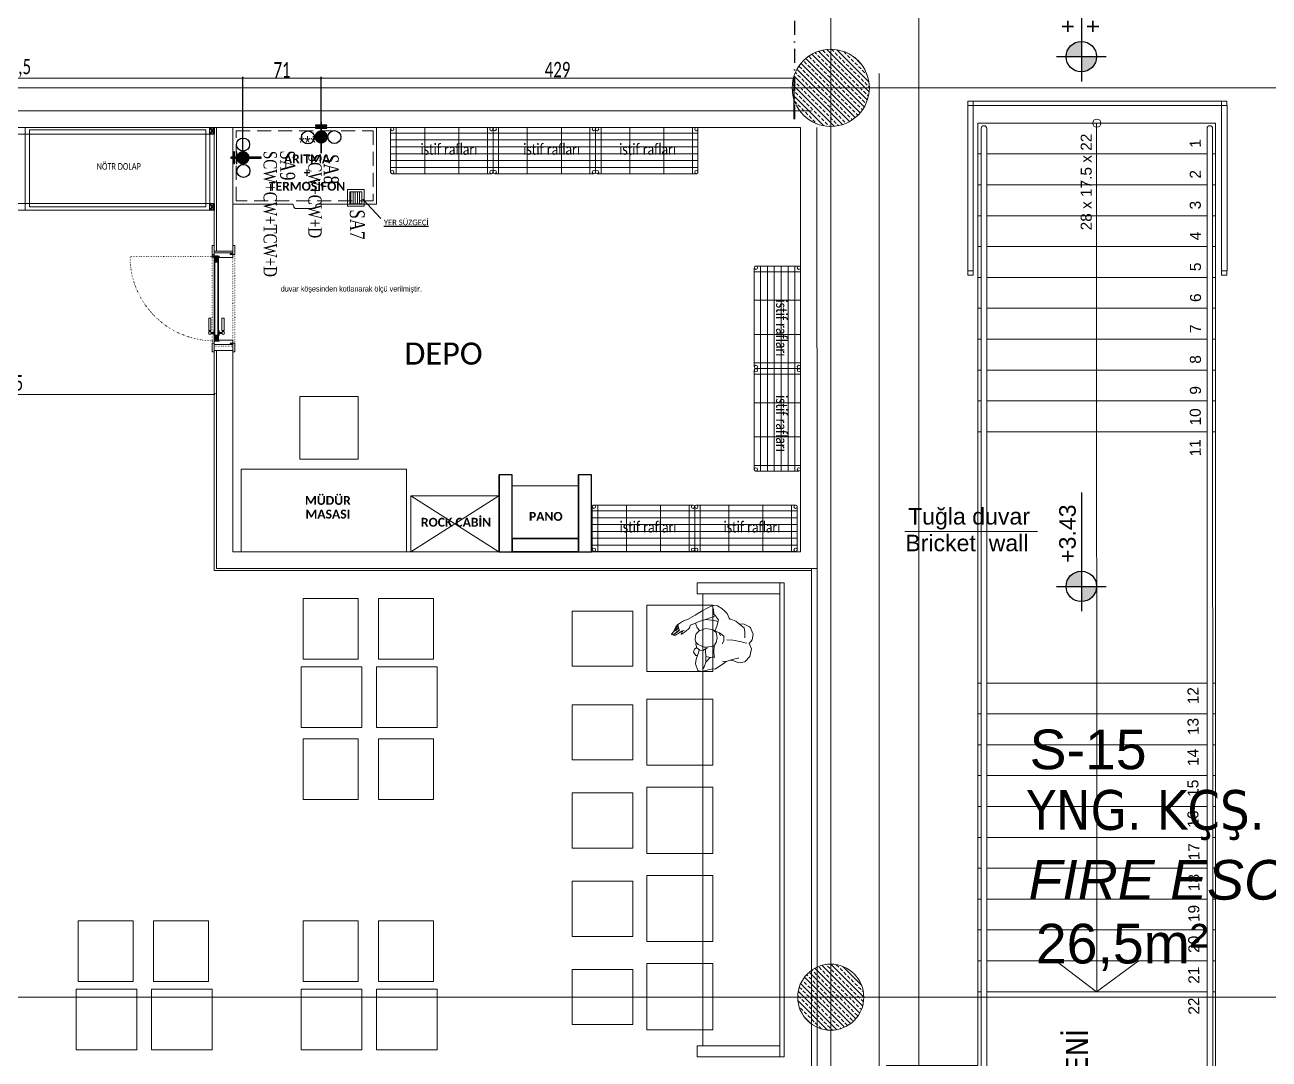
# Model space of a CAD drawing. Header units: millimetres. Extents: x -24 to 530668, y -246875 to -2983.
# Drawn here: x 260713 to 261842, y -118669 to -117731 of the extents above; entities that cross this region are included whole.
import ezdxf
from ezdxf.enums import TextEntityAlignment as Align

# ---------------------------------------------------------------- set-up
doc = ezdxf.new("R2010")
doc.units = ezdxf.units.MM
doc.header["$PDMODE"] = 2
for name, pattern in [('ACAD_ISO07W100', [3, 0, -3]), ('DASHDOT', [25.4, 12.7, -6.35, 0, -6.35]), ('DASHED', [19.05, 12.7, -6.35])]:
    doc.linetypes.add(name, pattern=pattern)
doc.layers.get('0').update_dxf_attribs({"lineweight": 20})
for name, color, linetype in [('a_level_plan_1_1', 7, 'Continuous'), ('Kıtc-019 Su Tes İşaretler', 5, 'Continuous'), ('S2000-019 Su Tes İşaretler', 5, 'Continuous')]:
    doc.layers.add(name, color=color, linetype=linetype)
for name, color, linetype, lineweight in [('aydınlatma yazı', 1, 'Continuous', 20), ('elektrik panosu', 1, 'Continuous', 25), ('kesik', 1, 'DASHDOT', 25), ('KP', 167, 'Continuous', 30), ('mekanik yazı', 170, 'Continuous', 20), ('SIH', 160, 'Continuous', 25), ('t_tarama', 253, 'Continuous', 5), ('t_yazı', 23, 'Continuous', 25), ('tarama', 137, 'Continuous', 15), ('ölçü', 251, 'Continuous', 5)]:
    doc.layers.add(name, color=color, linetype=linetype, lineweight=lineweight)
doc.styles.add('MONOTXT', font='times.ttf', dxfattribs={"height": 10})
doc.styles.add('OLUŞTURULMUŞ_STİL_1', font='arialbd.ttf')
doc.styles.get("Standard").update_dxf_attribs({"font": 'times.ttf', "height": 12})
doc.styles.add('style1', font='arial.ttf', dxfattribs={"height": 20})
doc.styles.add('text2', font='calibri.ttf', dxfattribs={"width": 0.8})
doc.styles.add('txt_tur_1', font='arial.ttf', dxfattribs={"height": 1.5})
doc.styles.add('txt_tur_100', font='arial.ttf', dxfattribs={"height": 150})
doc.styles.add('türkçe', font='arial.ttf')
doc.styles.add('yazı', font='arial.ttf')
doc.styles.add('Ölçü50', font='calibri.ttf', dxfattribs={"width": 0.7})
doc.dimstyles.new('olcu10', dxfattribs={"dimtxt": 14, "dimasz": 2, "dimexe": 1.25, "dimexo": 0.625, "dimgap": 0.5, "dimtad": 1, "dimdec": 1, "dimrnd": 0.5, "dimzin": 9, "dimtxsty": 'Ölçü50', "dimblk": 'ARCHTICK', "dimcen": 2, "dimclrd": 256, "dimclre": 256, "dimclrt": 6, "dimazin": 2, "dimtfac": 1, "dimtdec": 1, "dimtix": 1, "dimtmove": 0, "dimatfit": 3, "dimldrblk": 'ARCHTICK', "dimfxl": 1, "dimlwd": -1, "dimarcsym": 0})
pattern_1 = [(135, (243526.0257, -129410.637), (-4.490128, -4.490128), []), (135, (243526.0257, -129406.147), (-4.490128, -4.490128), [3.175, -1.5875])]

# ---------------------------------------------------------------- blocks, each defined once
blk = doc.blocks.new('A$C7E7D3E18')
at = {"layer": 'SIH', "linetype": 'Continuous', "const_width": 6}
blk.add_lwpolyline([(3, 6, 1), (9, 6, 1)], format="xyb", close=True, dxfattribs=at)
blk = doc.blocks.new('A$C6E87713E')
at = {"layer": 'S2000-019 Su Tes İşaretler'}
for centre in [(5.9, 6.3), (29.9, 6.3)]:
    blk.add_circle(centre, 5.89, dxfattribs=at)
blk.add_blockref('A$C7E7D3E18', (11.9, 0))
blk = doc.blocks.new('A$C35C71BB5')
at = {"layer": 'Kıtc-019 Su Tes İşaretler'}
for points in [[(0, 25.4), (0, 26.1), (10.8, 26.1), (10.8, 25.4)], [(0, 23.1), (0, 23.8), (10.8, 23.8), (10.8, 23.1)], [(5.8, 0), (5, 0), (5, 28.8), (5.8, 28.8)]]:
    blk.add_hatch(color=256, dxfattribs=at).paths.add_polyline_path(points)
for points in [[(10.8, 25.4), (0, 25.4), (0, 26.1), (10.8, 26.1)], [(10.8, 23.1), (0, 23.1), (0, 23.8), (10.8, 23.8)], [(5, 0), (5, 28.8), (5.8, 28.8), (5.8, 0)]]:
    blk.add_lwpolyline(points, close=True, dxfattribs=at)
blk = doc.blocks.new('mazgal')
at = {"layer": 'tarama', "color": 5}
for p, q in [((-35044, -46058), (-35044, -46047)), ((-35044, -46047), (-35033, -46047)), ((-35044, -46047), (-35033, -46047)), ((-35044, -46049), (-35033, -46049)), ((-35044, -46051), (-35033, -46051)), ((-35044, -46053), (-35033, -46053)), ((-35044, -46055), (-35033, -46055)), ((-35044, -46057), (-35033, -46057)), ((-35033, -46058), (-35044, -46058)), ((-35033, -46047), (-35033, -46058))]:
    blk.add_line(p, q, dxfattribs=at)
blk.add_lwpolyline([(-35046, -46060), (-35046, -46045), (-35031, -46045), (-35031, -46060), (-35046, -46060)], dxfattribs=at)
blk = doc.blocks.new('_ArchTick')
at = {"color": 0, "linetype": 'ByBlock', "const_width": 0.15}
blk.add_lwpolyline([(-0.5, -0.5), (0.5, 0.5)], dxfattribs=at)
blk = doc.blocks.new('*D539')
at = {"layer": 'aydınlatma yazı', "lineweight": -2, "transparency": 16777216}
for p, q in [((260491.6, -117834.7), (260491.6, -117778.2)), ((260911, -117851.1), (260911, -117778.2))]:
    blk.add_line(p, q, dxfattribs=at)
at = {"layer": 'aydınlatma yazı', "transparency": 16777216}
blk.add_line((260491.6, -117779.4), (260911, -117779.4), dxfattribs=at)
at = {"layer": 'DEFPOINTS', "color": 0, "transparency": 16777216}
for p in [(260911, -117779.4), (260491.6, -117835.3, 0), (260911, -117851.7)]:
    blk.add_point(p, dxfattribs=at)
at = {"layer": 'aydınlatma yazı', "transparency": 16777216, "xscale": 2, "yscale": 2, "zscale": 2, "rotation": 180}
blk.add_blockref('_ArchTick', (260491.6, -117779.4), dxfattribs=at)
at = {"layer": 'aydınlatma yazı', "transparency": 16777216, "xscale": 2, "yscale": 2, "zscale": 2}
blk.add_blockref('_ArchTick', (260911, -117779.4), dxfattribs=at)
at = {"layer": 'aydınlatma yazı', "color": 6, "transparency": 16777216, "insert": (260701.3, -117770.3), "char_height": 14, "attachment_point": 5, "style": 'Ölçü50'}
blk.add_mtext('419,5', dxfattribs=at)
blk = doc.blocks.new('*D540')
at = {"layer": 'aydınlatma yazı', "lineweight": -2, "transparency": 16777216}
for p, q in [((260911, -117851.1), (260911, -117778.2)), ((260982, -117832.1), (260982, -117778.2))]:
    blk.add_line(p, q, dxfattribs=at)
at = {"layer": 'aydınlatma yazı', "transparency": 16777216}
blk.add_line((260911, -117779.4), (260982, -117779.4), dxfattribs=at)
at = {"layer": 'DEFPOINTS', "color": 0, "transparency": 16777216}
for p in [(260982, -117779.4), (260982, -117832.7, 0), (260911, -117851.7)]:
    blk.add_point(p, dxfattribs=at)
at = {"layer": 'aydınlatma yazı', "transparency": 16777216, "xscale": 2, "yscale": 2, "zscale": 2, "rotation": 180}
blk.add_blockref('_ArchTick', (260911, -117779.4), dxfattribs=at)
at = {"layer": 'aydınlatma yazı', "transparency": 16777216, "xscale": 2, "yscale": 2, "zscale": 2}
blk.add_blockref('_ArchTick', (260982, -117779.4), dxfattribs=at)
at = {"layer": 'aydınlatma yazı', "color": 6, "transparency": 16777216, "insert": (260946.5, -117771.9), "char_height": 14, "attachment_point": 5, "style": 'Ölçü50'}
blk.add_mtext('71', dxfattribs=at)
blk = doc.blocks.new('*D541')
at = {"layer": 'aydınlatma yazı', "lineweight": -2, "transparency": 16777216}
for p, q in [((260982, -117832.1), (260982, -117778.2)), ((261411.1, -117816.7), (261411.1, -117778.2))]:
    blk.add_line(p, q, dxfattribs=at)
at = {"layer": 'aydınlatma yazı', "transparency": 16777216}
blk.add_line((260982, -117779.4), (261411.1, -117779.4), dxfattribs=at)
at = {"layer": 'DEFPOINTS', "color": 0, "transparency": 16777216}
for p in [(261411.1, -117779.4), (261411.1, -117817.3), (260982, -117832.7, 0)]:
    blk.add_point(p, dxfattribs=at)
at = {"layer": 'aydınlatma yazı', "transparency": 16777216, "xscale": 2, "yscale": 2, "zscale": 2, "rotation": 180}
blk.add_blockref('_ArchTick', (260982, -117779.4), dxfattribs=at)
at = {"layer": 'aydınlatma yazı', "transparency": 16777216, "xscale": 2, "yscale": 2, "zscale": 2}
blk.add_blockref('_ArchTick', (261411.1, -117779.4), dxfattribs=at)
at = {"layer": 'aydınlatma yazı', "color": 6, "transparency": 16777216, "insert": (261196.5, -117771.7), "char_height": 14, "attachment_point": 5, "style": 'Ölçü50'}
blk.add_mtext('429', dxfattribs=at)
blk = doc.blocks.new('*D545')
at = {"layer": 'aydınlatma yazı', "lineweight": -2, "transparency": 16777216}
for p, q in [((260502.8, -118067.9), (260502.8, -118065.1)), ((260885.5, -118065.7), (260885.5, -118065.1))]:
    blk.add_line(p, q, dxfattribs=at)
at = {"layer": 'aydınlatma yazı', "transparency": 16777216}
blk.add_line((260502.8, -118066.4), (260885.5, -118066.4), dxfattribs=at)
at = {"layer": 'DEFPOINTS', "color": 0, "transparency": 16777216}
for p in [(260502.8, -118068.6, 0), (260885.5, -118066.4), (260885.5, -118066.4)]:
    blk.add_point(p, dxfattribs=at)
at = {"layer": 'aydınlatma yazı', "transparency": 16777216, "xscale": 2, "yscale": 2, "zscale": 2, "rotation": 180}
blk.add_blockref('_ArchTick', (260502.8, -118066.4), dxfattribs=at)
at = {"layer": 'aydınlatma yazı', "transparency": 16777216, "xscale": 2, "yscale": 2, "zscale": 2}
blk.add_blockref('_ArchTick', (260885.5, -118066.4), dxfattribs=at)
at = {"layer": 'aydınlatma yazı', "color": 6, "transparency": 16777216, "insert": (260694.1, -118057.2), "char_height": 14, "attachment_point": 5, "style": 'Ölçü50'}
blk.add_mtext('382,5', dxfattribs=at)
blk = doc.blocks.new('isttif rafı-flat-4')
for p, q in [((-1104.9, -1286), (-1104.9, -1379)), ((-1098.6, -1286), (-1098.6, -1379)), ((-1092.4, -1286), (-1092.4, -1379)), ((-1086.1, -1286), (-1086.1, -1379)), ((-1079.9, -1286), (-1079.9, -1379)), ((-1073.6, -1286), (-1073.6, -1379)), ((-1110, -1291.1), (-1068, -1291.1)), ((-1110, -1317), (-1068, -1317)), ((-1110, -1348), (-1068, -1348)), ((-1110, -1373.9), (-1068, -1373.9))]:
    blk.add_line(p, q)
blk.add_lwpolyline([(-1110, -1287.5), (-1110, -1377.5, 0.414214), (-1108.5, -1379), (-1069.5, -1379, 0.414214), (-1068, -1377.5), (-1068, -1287.5, 0.414214), (-1069.5, -1286), (-1108.5, -1286, 0.414214)], format="xyb", close=True)
for centre in [(-1108.5, -1287.5), (-1069.5, -1287.5), (-1108.5, -1377.5), (-1069.5, -1377.5)]:
    blk.add_circle(centre, 1.5)
blk = doc.blocks.new('A$C70273054-flat-1')
for p, q in [((-67, 130.2), (-67, 0)), ((2.5, 130.2), (-67, 130.2)), ((2.5, 130.2), (2.5, 77.1)), ((4.5, 75.1), (4.5, 75.1)), ((6.5, 57.1), (6.5, 73.1)), ((2.5, 0), (2.5, 53.1)), ((4.5, 55.1), (4.5, 55.1)), ((-67, 0), (2.5, 0))]:
    blk.add_line(p, q)
at = {"linetype": 'DASHED'}
blk.add_lwpolyline([(-0.5, 3), (-0.5, 127.2), (-64, 127.2), (-64, 3)], close=True, dxfattribs=at)
for centre, start, end in [((4.5, 77.1), 180, 270), ((4.5, 73.1), 0, 90), ((4.5, 57.1), 270, 0), ((4.5, 53.1), 90, 180)]:
    blk.add_arc(centre, 2, start, end)
at = {"style": 'style1', "width": 0.8}
blk.add_text('***', height=12, rotation=90, dxfattribs=at).set_placement((-47.2, 54.7))
blk = doc.blocks.new('dada')
for p, q in [((219973.4, -31806.9), (219967.8, -31810.1)), ((219980.5, -31807), (219973.4, -31806.9)), ((219984.7, -31810), (219980.5, -31807)), ((219988.6, -31808.2), (219984.7, -31810)), ((219993.9, -31808.4), (219988.6, -31808.2)), ((219967.8, -31810.1), (219965.6, -31815.3)), ((219965.6, -31815.3), (219966.3, -31821)), ((219967.9, -31820.3), (219969.4, -31817.1)), ((219969.4, -31817.1), (219969.8, -31816.1)), ((219984.3, -31815.6), (219984.6, -31812.1)), ((219984.6, -31817.3), (219984.3, -31815.6)), ((219984.6, -31818.7), (219984.6, -31817.3)), ((219984.6, -31820.5), (219984.6, -31818.7)), ((219994, -31816.3), (219988.8, -31815.1)), ((219998.9, -31812.3), (219993.9, -31808.4)), ((219997.6, -31817.9), (219994, -31816.3)), ((219999.7, -31822.2), (219997.6, -31817.9)), ((219999.7, -31813.2), (219998.9, -31812.3)), ((220000.9, -31818.5), (219999.7, -31813.2)), ((220000.2, -31823.1), (220000.9, -31818.5)), ((219961.5, -31828.8), (219955.5, -31834.6)), ((219964.1, -31826.5), (219961.5, -31828.8)), ((219963.6, -31829.8), (219964.1, -31826.5)), ((219964.1, -31826.5), (219966.7, -31822.6)), ((219966.3, -31821), (219966.1, -31823.5)), ((219966.7, -31822.6), (219967.9, -31820.3)), ((219983.4, -31830.6), (219984.4, -31825.3)), ((219984.4, -31825.3), (219984.7, -31822.8)), ((219984.7, -31822.8), (219984.6, -31820.5)), ((220001.6, -31826.6), (219999.7, -31822.2)), ((220002.8, -31833), (220001.6, -31826.6)), ((219954.2, -31838.4), (219950.3, -31846.2)), ((219955.5, -31834.6), (219954.2, -31838.4)), ((219964.3, -31841.6), (219959.4, -31844.5)), ((219964.2, -31845.6), (219964.3, -31841.6)), ((219965.9, -31838.1), (219964.3, -31841.6)), ((219965.9, -31838.1), (219965, -31837.7)), ((219970.3, -31839.5), (219965.9, -31838.1)), ((219975.3, -31840.4), (219970.3, -31839.5)), ((219975.1, -31840.7), (219972.6, -31847.5)), ((219978.8, -31839.4), (219975.1, -31840.7)), ((219983.2, -31839.4), (219978.8, -31839.4)), ((219982, -31833.1), (219978.9, -31834)), ((219985.9, -31833.9), (219982, -31833.1)), ((219987.6, -31841.5), (219983.2, -31839.4)), ((219988.1, -31839.2), (219985.7, -31836.9)), ((219988, -31838.6), (219985.9, -31833.9)), ((219989.4, -31844.9), (219987.6, -31841.5)), ((219988.1, -31839.2), (219988, -31838.6)), ((219988.5, -31841.6), (219988.1, -31839.2)), ((219989.1, -31844.1), (219988.5, -31841.6)), ((219999.3, -31842.1), (219993.5, -31842.3)), ((219999.3, -31842.1), (220002.3, -31845.7)), ((220002.9, -31833.1), (220001.9, -31831.9)), ((220006.7, -31835.8), (220002.9, -31833.1)), ((220008.3, -31838.4), (220006.7, -31835.8)), ((220010.1, -31841.6), (220008.3, -31838.4)), ((220011.5, -31845.8), (220010.1, -31841.6)), ((219950.3, -31846.2), (219950.4, -31849.8)), ((219950.4, -31849.8), (219955.8, -31853.3)), ((219954.9, -31845.1), (219953.1, -31845.6)), ((219959.4, -31844.5), (219954.9, -31845.1)), ((219955.8, -31853.3), (219959.9, -31853.5)), ((219962.8, -31845.2), (219959.4, -31844.5)), ((219959.9, -31853.5), (219963.5, -31853.2)), ((219970.6, -31847.5), (219962.8, -31845.2)), ((219963.2, -31854.8), (219963.4, -31853.2)), ((219963.5, -31853.2), (219967.3, -31852.8)), ((219967.3, -31852.8), (219968.8, -31852.9)), ((219969.1, -31849.2), (219968.6, -31852.2)), ((219968.6, -31852.2), (219970.2, -31855.4)), ((219968.6, -31852.2), (219968.6, -31852.2)), ((219970.6, -31848), (219969.1, -31849.2)), ((219971, -31847.2), (219970.6, -31848)), ((219972.2, -31846.3), (219971, -31847.2)), ((219972.2, -31846.3), (219972.9, -31846.5)), ((219972.6, -31847.5), (219972.2, -31849)), ((219972.2, -31849), (219973.4, -31855)), ((219985.1, -31857.1), (219988.9, -31851.8)), ((219993.5, -31842.3), (219988.6, -31843)), ((219988.9, -31851.8), (219989.4, -31847.8)), ((219989.4, -31845.9), (219989.1, -31844.1)), ((219989.4, -31847.8), (219989.4, -31844.9)), ((219997, -31853.7), (219997.9, -31845.6)), ((219997, -31853.7), (220000, -31849)), ((219997.9, -31845.6), (219997.6, -31842.2)), ((220000, -31849), (220002.3, -31845.7)), ((220002.3, -31845.7), (220003.5, -31847.3)), ((220003.5, -31847.3), (220008, -31848.7)), ((220007.4, -31854.5), (220010.8, -31850.1)), ((220010.8, -31850.1), (220011.5, -31845.8)), ((220010.8, -31850.1), (220010.8, -31850.1)), ((219965.6, -31857.5), (219963.2, -31854.8)), ((219968.5, -31857.1), (219965.6, -31857.5)), ((219970.3, -31855.5), (219968.5, -31857.1)), ((219970.2, -31855.4), (219972, -31856.6)), ((219972, -31856.6), (219973.4, -31857.2)), ((219973.4, -31855), (219974.9, -31857.4)), ((219973.4, -31857.2), (219974.3, -31857.1)), ((219974.3, -31857.1), (219974, -31855.9)), ((219974.9, -31857.4), (219976.6, -31858.5)), ((219976.6, -31858.5), (219980.3, -31859.2)), ((219980.3, -31859.2), (219982.4, -31858.8)), ((219982.4, -31858.8), (219985.1, -31857.1)), ((219985.8, -31856.2), (219987.9, -31859.4)), ((219987.9, -31859.4), (219991.6, -31861.6)), ((219988.6, -31865.9), (219991.6, -31861.6)), ((219991.6, -31861.6), (219993.2, -31859.7)), ((219993.2, -31859.7), (219997, -31853.7)), ((219993.3, -31869.5), (219998.7, -31863.7)), ((219998.7, -31863.7), (220003.7, -31858.5)), ((220003.7, -31858.5), (220007.4, -31854.5)), ((219976.7, -31876.9), (219977.5, -31876.1)), ((219977.5, -31876.1), (219978.5, -31875)), ((219978.5, -31875), (219979.2, -31874.4)), ((219980.1, -31875.8), (219978.7, -31877)), ((219980.1, -31870.4), (219978.8, -31871.8)), ((219978.8, -31871.8), (219978.9, -31872.1)), ((219978.9, -31872.1), (219979.2, -31872.2)), ((219979.2, -31872.2), (219981.2, -31871.8)), ((219979.2, -31874.4), (219980.3, -31873.4)), ((219981, -31869.8), (219980.1, -31870.4)), ((219982.1, -31874.4), (219980.1, -31875.8)), ((219980.3, -31873.4), (219981.5, -31872.2)), ((219980.3, -31876.2), (219981.3, -31875.3)), ((219983.2, -31868.1), (219981, -31869.8)), ((219981.2, -31871.8), (219982.2, -31871.3)), ((219981.3, -31875.3), (219982.2, -31874.6)), ((219981.5, -31872.2), (219982.2, -31871.3)), ((219982.2, -31874.6), (219982.1, -31874.4)), ((219982.2, -31871.3), (219982.7, -31870.2)), ((219982.2, -31874.6), (219983.9, -31875.9)), ((219982.2, -31876.8), (219983.9, -31875.9)), ((219984.9, -31866.8), (219983.2, -31868.1)), ((219983.9, -31875.9), (219986.7, -31877.1)), ((219986.8, -31865.9), (219984.9, -31866.8)), ((219987.9, -31875.9), (219986.7, -31877.1)), ((219988.6, -31865.9), (219986.8, -31865.9)), ((219991.2, -31872.7), (219987.9, -31875.9)), ((219993.3, -31869.5), (219991.2, -31872.7)), ((219976.3, -31878.1), (219976.7, -31876.9)), ((219976.4, -31878.4), (219976.3, -31878.1)), ((219976.8, -31878.5), (219976.4, -31878.4)), ((219976.5, -31879.8), (219978.1, -31877.9)), ((219976.6, -31880.4), (219976.5, -31879.8)), ((219976.9, -31880.6), (219976.6, -31880.4)), ((219977.9, -31877.8), (219976.8, -31878.5)), ((219979.2, -31879.3), (219976.9, -31880.6)), ((219978.7, -31877), (219977.9, -31877.8)), ((219978.1, -31877.9), (219979, -31877.2)), ((219979, -31877.2), (219980.3, -31876.2)), ((219981, -31877.7), (219979.2, -31879.3)), ((219981.2, -31878.6), (219979.2, -31879.3)), ((219979.4, -31879.5), (219979.2, -31879.3)), ((219981, -31879.2), (219979.4, -31879.5)), ((219982.2, -31876.8), (219981, -31877.7)), ((219984.3, -31878.3), (219981, -31879.2)), ((219983.5, -31877.4), (219981.2, -31878.6)), ((219985.2, -31876.8), (219983.5, -31877.4)), ((219986.7, -31877.1), (219984.3, -31878.3)), ((219986, -31876.8), (219985.2, -31876.8))]:
    blk.add_line(p, q)
blk = doc.blocks.new('60lik')
at = {"layer": 'KP'}
blk.add_lwpolyline([(260700.2, -106004.3), (260704.2, -106004.3), (260704.2, -106010.3), (260700.2, -106010.3), (260700.2, -106004.3), (260704.2, -106010.3), (260704.2, -106004.3), (260700.2, -106010.3)], dxfattribs=at)
blk = doc.blocks.new('a_level_plan')
at = {"layer": 'a_level_plan_1_1'}
h = blk.add_hatch(color=256, dxfattribs=at)
h.paths.add_polyline_path([(1.38, 0, 0.414214), (0, 1.38), (0, 0)])
h.paths.add_polyline_path([(-1.38, 0, 0.414214), (0, -1.38), (0, 0)])
for p, q in [((0, 2.24), (0, -2.24)), ((8.52, 0), (-2.24, 0))]:
    blk.add_line(p, q, dxfattribs=at)
blk.add_circle((0, 0), 1.38, dxfattribs=at)
at = {"layer": 'a_level_plan_1_1', "style": 'txt_tur_1'}
for p in [(2.13, 0.5), (2.13, -1.78)]:
    blk.add_attdef('±0.00', p, '', height=1.5, dxfattribs=at)
blk = doc.blocks.new('kapıdetay')
at = {"ltscale": 0.2}
h = blk.add_hatch(dxfattribs=at)
h.set_pattern_fill('ANSI31', color=251, scale=0.2)
h.set_pattern_definition([(45, (-560329.91457, -186215.0068), (-0.44901280605, 0.44901280605), [])])
h.paths.add_polyline_path([(9.8, -4.4), (4.8, -4.4), (4.8, -4.2), (5.2, -4.2), (5.2, -1.6), (9.8, -1.6)])
h = blk.add_hatch(dxfattribs=at)
h.set_pattern_fill('ANSI31', color=251, scale=0.2)
h.set_pattern_definition([(45, (-560326.91455, -186218.00687), (-0.44901280605, 0.44901280605), [])])
h.paths.add_polyline_path([(81.2, -1.6), (81.2, -4.4), (76.2, -4.4), (76.2, -1.6)])
at = {"linetype": 'ACAD_ISO07W100', "ltscale": 0.2}
blk.add_line((4.8, -1), (4.8, 75.4), dxfattribs=at)
at = {"ltscale": 0.2}
for p, q in [((4.1, -4.2), (4.1, 0)), ((5.2, -4.2), (5.2, 0)), ((71.7, 4), (60.6, 4)), ((60.6, 3.8), (60.6, 4)), ((60.6, 2.2), (60.6, 3.8)), ((60.6, 2.2), (60.6, 2)), ((71.7, 2), (60.6, 2)), ((71.7, 2), (60.6, 2)), ((71.7, 3.8), (71.7, 4)), ((71.7, 2.2), (71.7, 3.8)), ((71.7, 3.8), (72.3, 3.8)), ((71.7, 2.2), (71.7, 2)), ((71.7, 2.2), (72.3, 2.2)), ((72.3, 3.6), (72.3, 3.8)), ((72.3, 2.4), (72.3, 3.6)), ((72.3, 3.6), (73.1, 3.6)), ((72.3, 2.4), (72.3, 2.2)), ((72.3, 2.4), (73.1, 2.4)), ((73.6, 1.9), (73.6, -0.5)), ((74.7, 1.9), (74.7, -0.5)), ((4.1, -4.2), (4.5, -4.2)), ((4.5, -4.2), (4.5, -0.2)), ((4.8, -4.2), (4.8, -0.2)), ((4.8, -1), (81.2, -1)), ((4.8, -5), (4.8, -1)), ((4.8, -1.6), (81.2, -1.6)), ((5.2, -4.2), (4.8, -4.2)), ((4.8, -4.4), (81.2, -4.4)), ((4.8, -5), (81.2, -5)), ((9.8, -4.4), (9.8, -1.6)), ((71.7, -8), (60.6, -8)), ((71.7, -8), (60.6, -8)), ((60.6, -8.2), (60.6, -8)), ((60.6, -8.2), (60.6, -9.8)), ((60.6, -9.8), (60.6, -10)), ((71.7, -10), (60.6, -10)), ((71.7, -8.2), (71.7, -8)), ((71.7, -8.2), (71.7, -9.8)), ((71.7, -8.2), (72.3, -8.2)), ((71.7, -9.8), (71.7, -10)), ((71.7, -9.8), (72.3, -9.8)), ((76.4, -0.5), (71.9, -0.5)), ((71.9, -0.5), (71.9, -1)), ((71.9, -5.5), (71.9, -5)), ((76.4, -5.5), (71.9, -5.5)), ((72.3, -8.4), (72.3, -8.2)), ((72.3, -8.4), (72.3, -9.6)), ((72.3, -8.4), (73.1, -8.4)), ((72.3, -9.6), (72.3, -9.8)), ((72.3, -9.6), (73.1, -9.6)), ((73.6, -7.9), (73.6, -5.5)), ((74.7, -7.9), (74.7, -5.5)), ((76.2, -4.4), (76.2, -1.6)), ((81.2, -5), (81.2, -1))]:
    blk.add_line(p, q, dxfattribs=at)
for points in [[(-5.2, -1), (2.8, -1), (2.8, 0.8), (-5.2, 0.8)], [(91.2, -1), (83.2, -1), (83.2, 0.8), (91.2, 0.8)], [(76.4, -0.5), (76.4, -1), (71.9, -1), (71.9, -0.5)], [(76.4, -5.5), (76.4, -5), (71.9, -5), (71.9, -5.5)], [(2.3, -15.5), (2.8, -15.5), (2.8, -19.8), (-5.2, -19.8), (-5.2, -18), (2.3, -18), (2.3, -15.5)], [(83.7, -15.5), (83.2, -15.5), (83.2, -19.8), (91.2, -19.8), (91.2, -18), (83.7, -18), (83.7, -15.5)]]:
    blk.add_lwpolyline(points, close=True, dxfattribs=at)
at = {"linetype": 'ACAD_ISO07W100', "ltscale": 0.2}
for points in [[(2.8, 0.8), (83.2, 0.8)], [(0, -18), (0, -1)], [(86, -18), (86, -1)], [(2.8, -19.8), (83.2, -19.8)], [(80.5, -18), (5.5, -18)]]:
    blk.add_lwpolyline(points, dxfattribs=at)
at = {"ltscale": 0.2}
for points in [[(1.5, -18), (5.5, -18), (5.5, -5.5), (4.5, -5.5), (4.5, -1), (1.5, -1), (1.5, -18)], [(84.5, -18), (80.5, -18), (80.5, -5.5), (81.5, -5.5), (81.5, -1), (84.5, -1), (84.5, -18)]]:
    blk.add_lwpolyline(points, dxfattribs=at)
blk.add_circle((4.7, 0.6), 0.8, dxfattribs=at)
at = {"linetype": 'ACAD_ISO07W100', "ltscale": 0.2}
blk.add_arc((4.9, -0.9), 76.3, 359.936, 90.064, dxfattribs=at)
at = {"ltscale": 0.2}
blk.add_ellipse((74.1, 3), major_axis=(0, 1.23), ratio=0.999304, start_param=1.570796315237618, end_param=7.853981622417204, dxfattribs=at)
at = {"ltscale": 0.2, "extrusion": (0, 0, -1)}
blk.add_ellipse((74.1, -9), major_axis=(0, 1.23), ratio=0.999304, start_param=4.712389, end_param=10.995574, dxfattribs=at)
blk = doc.blocks.new('NEW')
at = {"layer": 't_tarama'}
h = blk.add_hatch(dxfattribs=at)
h.set_pattern_fill('ANSI33', color=256, angle=90, style=0)
h.set_pattern_definition(pattern_1)
edge = h.paths.add_edge_path()
edge.add_arc((272671, -114260.6), 35, 0, 360)
h = blk.add_hatch(dxfattribs=at)
h.set_pattern_fill('ANSI33', color=256, angle=90, style=0)
h.set_pattern_definition(pattern_1)
edge = h.paths.add_edge_path()
edge.add_arc((272671, -115085.6), 30, 0, 360)
for p, q in [((272671, -116910.6, -17966.2), (272671, -113648.4, -17966.2)), ((272751, -116910.6, -17966.2), (272751, -113648.4, -17966.2)), ((270168, -114260.6, -17966.2), (273435.8, -114260.6, -17966.2)), ((270573.5, -114281.6), (272653.5, -114281.6)), ((272653.5, -114281.6), (270643.5, -114281.6)), ((272804.6, -114292.6, -17818.3), (272804.6, -115147.6, -17966.2)), ((272804.6, -114292.6, -17620.8), (273020, -114292.6, -17556.3)), ((272912.3, -114292.6, -17588.5), (272912.5, -115080.6, -17965.6)), ((273020, -114292.6, -17820.6), (273020, -115361.5, -17967.2)), ((270573.5, -114296.6), (272643.5, -114296.6)), ((272113.5, -114296.6), (272113.5, -114408.9)), ((272128.5, -114296.6), (272128.5, -114408.9)), ((272807.5, -114297.5, -17817.1), (272807.5, -115149.6, -17966.2)), ((272812.5, -114297.5, -17817.1), (272812.5, -115154.6, -17966.2)), ((273012.5, -114297.5, -17752.7), (273012.5, -115362, -17900.3)), ((273017.5, -114297.5, -17752.7), (273017.6, -115361.9, -17901.6)), ((272804.6, -114320.6, -17685.4), (272807.5, -114320.6, -17684.6)), ((272812.5, -114320.6, -17683.1), (273012.5, -114320.6, -17623.2)), ((273017.5, -114320.6, -17621.7), (273020, -114320.6, -17621)), ((272804.6, -114348.6, -17750), (272807.5, -114348.6, -17749.2)), ((272812.5, -114348.6, -17747.7), (273012.5, -114348.6, -17687.8)), ((273017.5, -114348.6, -17686.3), (273020, -114348.6, -17685.6)), ((272804.6, -114376.6, -17814.7), (272807.5, -114376.6, -17813.8)), ((272812.5, -114376.6, -17812.3), (273012.5, -114376.6, -17752.5)), ((273017.5, -114376.6, -17751), (273020, -114376.6, -17750.2)), ((272804.6, -114404.6, -17814.6), (272807.5, -114404.6, -17814.7)), ((272812.5, -114404.6, -17814.7), (273012.5, -114404.6, -17817.1)), ((273017.5, -114404.6, -17817.2), (273020, -114404.6, -17817.2)), ((272804.6, -114432.6, -17814.6), (272807.5, -114432.6, -17814.7)), ((272812.5, -114432.6, -17814.7), (273012.5, -114432.6, -17817.1)), ((273017.5, -114432.6, -17817.2), (273020, -114432.6, -17817.2)), ((272804.6, -114460.6, -17814.6), (272807.5, -114460.6, -17814.7)), ((272812.5, -114460.6, -17814.7), (273012.5, -114460.6, -17817.1)), ((273017.5, -114460.6, -17817.2), (273020, -114460.6, -17817.2)), ((272804.6, -114488.6, -17814.6), (272807.5, -114488.6, -17814.7)), ((272812.5, -114488.6, -17814.7), (273012.5, -114488.6, -17817.1)), ((273017.5, -114488.6, -17817.2), (273020, -114488.6, -17817.2)), ((272113.5, -114498.9), (272113.5, -114696.6)), ((272128.5, -114498.9), (272128.5, -114681.6)), ((272804.6, -114516.6, -17814.6), (272807.5, -114516.6, -17814.7)), ((272812.5, -114516.6, -17814.7), (273012.5, -114516.6, -17817.1)), ((273017.5, -114516.6, -17817.2), (273020, -114516.6, -17817.2)), ((272804.6, -114544.6, -17814.6), (272807.5, -114544.6, -17814.7)), ((272812.5, -114544.6, -17814.7), (273012.5, -114544.6, -17817.1)), ((273017.5, -114544.6, -17817.2), (273020, -114544.6, -17817.2)), ((272804.6, -114572.6, -17814.6), (272807.5, -114572.6, -17814.7)), ((272812.5, -114572.6, -17814.7), (273012.5, -114572.6, -17817.1)), ((273017.5, -114572.6, -17817.2), (273020, -114572.6, -17817.2)), ((272369.9, -114630.8), (272289.9, -114681.6)), ((272289.9, -114630.8), (272369.9, -114681.6)), ((272738.2, -114663.1, -17966.2), (272858.7, -114663.1, -17966.2)), ((272128.5, -114681.6), (272643.6, -114681.6)), ((272113.5, -114696.6), (272658.6, -114696.6)), ((272653.6, -114696.6), (272653.6, -115154.6)), ((272624.8, -114709.6), (272624.8, -115139.8)), ((272628.8, -115139.8), (272628.8, -114709.6)), ((272804.7, -114800.6, -17966.2), (272807.5, -114800.6, -17966.2)), ((272812.5, -114800.6, -17966.3), (273012.5, -114800.6, -17968.6)), ((273017.5, -114800.6, -17968.7), (273020, -114800.6, -17968.7)), ((272804.7, -114828.6, -17966.2), (272807.5, -114828.6, -17966.2)), ((272812.5, -114828.6, -17966.3), (273012.5, -114828.6, -17968.6)), ((273017.5, -114828.6, -17968.7), (273020, -114828.6, -17968.7)), ((272804.7, -114856.6, -17966.2), (272807.5, -114856.6, -17966.2)), ((272812.5, -114856.6, -17966.3), (273012.5, -114856.6, -17968.6)), ((273017.5, -114856.6, -17968.7), (273020, -114856.6, -17968.7)), ((272804.7, -114884.6, -17966.2), (272807.5, -114884.6, -17966.2)), ((272812.5, -114884.6, -17966.3), (273012.5, -114884.6, -17968.6)), ((273017.5, -114884.6, -17968.7), (273020, -114884.6, -17968.7)), ((272804.7, -114912.6, -17966.2), (272807.5, -114912.6, -17966.2)), ((272812.5, -114912.6, -17966.3), (273012.5, -114912.6, -17968.6)), ((273017.5, -114912.6, -17968.7), (273020, -114912.6, -17968.7)), ((272804.7, -114940.6, -17966.2), (272807.5, -114940.6, -17966.2)), ((272812.5, -114940.6, -17966.3), (273012.5, -114940.6, -17968.6)), ((273017.5, -114940.6, -17968.7), (273020, -114940.6, -17968.7)), ((272804.6, -114968.6, -17966.2), (272807.5, -114968.6, -17966.2)), ((272812.5, -114968.6, -17966.3), (273012.5, -114968.6, -17968.6)), ((273017.5, -114968.6, -17968.7), (273020, -114968.6, -17968.7)), ((272804.8, -114996.6, -17966.2), (272807.5, -114996.6, -17965.4)), ((272812.5, -114996.6, -17963.9), (273012.5, -114996.6, -17904)), ((273017.5, -114996.6, -17902.5), (273020, -114996.6, -17901.7)), ((272804.7, -115024.6, -17966.2), (272807.5, -115024.6, -17966.2)), ((272812.5, -115024.6, -17966.3), (273012.5, -115024.6, -17968.6)), ((273017.5, -115024.6, -17968.7), (273020, -115024.6, -17968.7)), ((272804.6, -115052.6, -17966.2), (272807.5, -115052.6, -17966.2)), ((272812.5, -115052.6, -17966.3), (273012.5, -115052.6, -17968.6)), ((272912.3, -115080.6, -17981.4), (272875.1, -115052.6, -17981.4)), ((272912.3, -115080.6, -17981.4), (272950.1, -115052.9, -17998.3)), ((273017.5, -115052.6, -17968.7), (273020, -115052.6, -17968.7)), ((272804.6, -115080.6, -17966.2), (272807.5, -115080.6, -17966.2)), ((272812.5, -115080.6, -17966.3), (273012.5, -115080.6, -17968.6)), ((273017.5, -115080.6, -17968.7), (273020, -115080.6, -17968.7)), ((270154.6, -115085.6, -17966.2), (273422.4, -115085.6, -17966.2))]:
    blk.add_line(p, q, dxfattribs=at)
for points, elevation in [([(272715, -116890.1), (272715, -114247.5)], -17966.8), ([(272795.3, -114276.6), (272795.3, -114426.6)], -17606.9), ([(272800.3, -114276.6), (272800.3, -114426.6)], -17606.8), ([(273025.6, -114276.6), (273025.6, -114426.6)], -17604.1), ([(273030.6, -114276.6), (273030.6, -114426.6)], -17604), ([(272800.3, -114426.6), (272795.3, -114426.6)], -17606.8), ([(273030.6, -114426.6), (273025.6, -114426.6)], -17604)]:
    blk.add_lwpolyline(points, dxfattribs=dict(at, elevation=elevation))
at = {"layer": 't_tarama', "extrusion": (-0.012274, 6.86083e-16, 0.999925), "elevation": -20954}
for points in [[(272563.6, -114272.6), (272563.6, -114276.6), (272558.6, -114276.6), (272558.6, -114272.6)], [(272793.9, -114272.6), (272793.9, -114276.6), (272788.9, -114276.6), (272788.9, -114272.6)], [(272563.6, -114426.6), (272563.6, -114430.6), (272558.6, -114430.6), (272558.6, -114426.6)], [(272793.9, -114426.6), (272793.9, -114430.6), (272788.9, -114430.6), (272788.9, -114426.6)]]:
    blk.add_lwpolyline(points, close=True, dxfattribs=at)
at = {"layer": 't_tarama', "extrusion": (-0.012274, 1.76617e-15, 0.999925), "elevation": -20954}
for points in [[(272563.6, -114272.6), (272788.9, -114272.6)], [(272563.6, -114276.6), (272788.9, -114276.6)]]:
    blk.add_lwpolyline(points, dxfattribs=at)
at = {"layer": 't_tarama', "elevation": 0}
blk.add_lwpolyline([(272721.7, -115361.6), (272805, -115361.6, 0.972089), (273020, -115360.7), (273020, -114292.6), (272804.6, -114292.6), (272804.6, -115147.6), (272721.7, -115147.6)], format="xyb", close=True, dxfattribs=at)
at = {"layer": 't_tarama'}
for points in [[(270873.5, -114302.6), (272111.5, -114302.6)], [(271939.9, -114371.2), (271939.9, -114296.2)], [(272107.5, -114371.6), (272107.5, -114296.6)], [(272111.5, -114371.6), (272111.5, -114296.6)], [(272111.5, -114296.6), (272111.5, -114371.6)], [(272643.6, -114681.6), (272643.5, -114296.6)], [(272658.6, -114696.6), (272658.5, -114296.6)], [(272113.5, -114408.9), (272128.5, -114408.9)], [(272113.5, -114498.9), (272128.5, -114498.9)], [(272286, -114606.6), (272286, -114681.6), (272136, -114681.6), (272136, -114606.6), (272286, -114606.6)], [(272369.9, -114681.6), (272289.9, -114681.6), (272289.9, -114630.8), (272369.9, -114630.8)], [(272369.9, -114630.8), (272369.9, -114681.6)], [(272381.9, -114681.6), (272381.9, -114621.6), (272441.9, -114621.6), (272441.9, -114681.6), (272381.9, -114681.6)], [(272638.6, -114696.6), (272638.6, -114696.6)], [(272658.6, -115154.7), (272658.6, -114696.6)], [(272624.8, -114719.6), (272549.8, -114719.6), (272549.8, -114709.6), (272628.8, -114709.6)], [(272554.8, -115129.8), (272554.8, -114719.6)], [(272190.3, -114786), (272190.3, -114841), (272245.3, -114841), (272245.3, -114786), (272190.3, -114786)], [(272258.7, -114786), (272258.7, -114841), (272313.7, -114841), (272313.7, -114786), (272258.7, -114786)], [(271986.2, -115078.4), (271986.2, -115133.4), (272041.2, -115133.4), (272041.2, -115078.4), (271986.2, -115078.4)], [(272054.6, -115078.4), (272054.6, -115133.4), (272109.6, -115133.4), (272109.6, -115078.4), (272054.6, -115078.4)], [(272190.3, -115078.4), (272190.3, -115133.4), (272245.3, -115133.4), (272245.3, -115078.4), (272190.3, -115078.4)], [(272258.7, -115078.4), (272258.7, -115133.4), (272313.7, -115133.4), (272313.7, -115078.4), (272258.7, -115078.4)], [(272628.8, -115139.8), (272549.8, -115139.8), (272549.8, -115129.8), (272624.8, -115129.8)]]:
    blk.add_lwpolyline(points, dxfattribs=at)
at = {"layer": 't_tarama', "elevation": 0}
blk.add_lwpolyline([(271943.8, -114298.7), (272104, -114298.7), (272104, -114368.7), (271943.8, -114368.7)], close=True, dxfattribs=at)
at = {"layer": 't_tarama'}
for points in [[(272113.5, -114296.6), (272111.5, -114296.6), (272111.5, -114408.9), (272113.5, -114408.9)], [(270873.5, -114365.6), (272111.5, -114365.6), (272111.5, -114371.6), (270873.5, -114371.6)], [(272113.5, -114498.9), (272111.5, -114498.9), (272111.5, -114698.6), (272653.6, -114698.6), (272653.6, -114696.6), (272113.5, -114696.6)], [(272242.2, -114540.5), (272242.2, -114597.4), (272189.2, -114597.4), (272189.2, -114540.5)], [(272381.9, -114681.6), (272381.9, -114611.6), (272369.9, -114611.6), (272369.9, -114681.6)], [(272453.9, -114681.6), (272453.9, -114611.6), (272441.9, -114611.6), (272441.9, -114681.6)], [(272192.1, -114724), (272192.1, -114779), (272242.1, -114779), (272242.1, -114724)], [(272260.5, -114724), (272260.5, -114779), (272310.5, -114779), (272310.5, -114724)], [(272564.1, -114730), (272564.1, -114790), (272504.1, -114790), (272504.1, -114730)], [(272436.4, -114785.3), (272491.4, -114785.3), (272491.4, -114735.3), (272436.4, -114735.3)], [(272436.4, -114870.3), (272491.4, -114870.3), (272491.4, -114820.3), (272436.4, -114820.3)], [(272564.1, -114815.1), (272564.1, -114875.1), (272504.1, -114875.1), (272504.1, -114815.1)], [(272192.1, -114851.3), (272192.1, -114906.3), (272242.1, -114906.3), (272242.1, -114851.3)], [(272260.5, -114851.3), (272260.5, -114906.3), (272310.5, -114906.3), (272310.5, -114851.3)], [(272436.4, -114950.3), (272491.4, -114950.3), (272491.4, -114900.3), (272436.4, -114900.3)], [(272564.1, -114895.1), (272564.1, -114955.1), (272504.1, -114955.1), (272504.1, -114895.1)], [(272436.4, -115030.4), (272491.4, -115030.4), (272491.4, -114980.4), (272436.4, -114980.4)], [(272436.4, -115030.4), (272491.4, -115030.4), (272491.4, -114980.4), (272436.4, -114980.4)], [(272564.1, -114975.1), (272564.1, -115035.1), (272504.1, -115035.1), (272504.1, -114975.1)], [(272564.1, -114975.1), (272564.1, -115035.1), (272504.1, -115035.1), (272504.1, -114975.1)], [(271988, -115016.4), (271988, -115071.4), (272038, -115071.4), (272038, -115016.4)], [(272056.4, -115016.4), (272056.4, -115071.4), (272106.4, -115071.4), (272106.4, -115016.4)], [(272192.1, -115016.4), (272192.1, -115071.4), (272242.1, -115071.4), (272242.1, -115016.4)], [(272260.5, -115016.4), (272260.5, -115071.4), (272310.5, -115071.4), (272310.5, -115016.4)], [(272436.4, -115110.4), (272491.4, -115110.4), (272491.4, -115060.4), (272436.4, -115060.4)], [(272564.1, -115055.1), (272564.1, -115115.1), (272504.1, -115115.1), (272504.1, -115055.1)]]:
    blk.add_lwpolyline(points, close=True, dxfattribs=at)
for centre, radius in [((272671, -114260.6), 35), ((272912.5, -114292.6, -17588.5), 3.7), ((272671, -115085.6), 30)]:
    blk.add_circle(centre, radius, dxfattribs=at)
for centre in [(272810, -114297.5, -17817.1), (273015, -114297.5, -17752.7)]:
    blk.add_arc(centre, 2.5, 0, 179.9762, dxfattribs=at)
ref = blk.add_blockref('a_level_plan', (272898.4, -114232.3, -17966.2), dxfattribs=dict(at, xscale=10, yscale=10, zscale=10, rotation=90))
ref.add_attrib('±0.00', '+1.50', (272893.3, -114211, -17966.2), dxfattribs={"layer": 'a_level_plan_1_1', "height": 15, "rotation": 90, "style": 'txt_tur_1'})
ref.add_attrib('±0.00', '+1.25', (272916.2, -114211, -17966.2), dxfattribs={"layer": 'a_level_plan_1_1', "height": 15, "rotation": 90, "style": 'txt_tur_1'})
for p in [(11407.3, -8292.2), (11407.3, -8361.2)]:
    blk.add_blockref('60lik', p, dxfattribs=at)
at = {"layer": 't_tarama', "xscale": -1}
for name, p, rotation in [('A$C70273054-flat-1', (272258.7, -114363.6), 90), ('kapıdetay', (272110.5, -114408.9), 90), ('dada', (252969.1, -336169.2, 0), 256.7058778140276)]:
    blk.add_blockref(name, p, dxfattribs=dict(at, rotation=rotation))
at = {"layer": 't_tarama'}
for p, rotation in [((273650.5, -115406.5), 270), ((273743.5, -115406.5), 270), ((273836.5, -115406.5), 270), ((271533.6, -115801.3), 180), ((271533.6, -115894.3), 180), ((273833.5, -115749.2), 270), ((273926.5, -115749.2), 270)]:
    blk.add_blockref('isttif rafı-flat-4', p, dxfattribs=dict(at, rotation=rotation))
ref = blk.add_blockref('a_level_plan', (272898.4, -114712.9, -17966.2), dxfattribs=dict(at, xscale=10, yscale=10, zscale=10, rotation=90))
ref.add_attrib('±0.00', '+3.43', (272893.3, -114691.6, -17966.2), dxfattribs={"layer": 'a_level_plan_1_1', "height": 15, "rotation": 90, "style": 'txt_tur_1'})
for s, rotation, style, p in [('28 x 17.5 x 22', 90, 'txt_tur_100', (272907.8, -114389.9, -17717.8)), ('1', 91.2528, 'style1', (273006.9, -114314.8, -17966.2)), ('2', 91.2528, 'style1', (273006.9, -114342.8, -17966.2)), ('3', 91.2528, 'style1', (273006.9, -114370.8, -17966.2)), ('4', 91.2528, 'style1', (273007, -114398.8, -17966.2)), ('5', 91.2528, 'style1', (273007, -114426.8, -17966.2)), ('6', 91.2528, 'style1', (273007.1, -114454.8, -17966.2)), ('7', 91.2528, 'style1', (273007, -114482.8, -17966.2)), ('8', 91.2528, 'style1', (273007, -114510.8, -17966.2)), ('9', 91.2528, 'style1', (273007, -114538.8, -17966.2)), ('10', 91.2528, 'style1', (273007, -114566.8, -17966.2)), ('11', 91.2528, 'style1', (273006.9, -114594.8, -17966.2)), ('12', 91.2528, 'style1', (273005, -114819.7, -17989.4)), ('13', 91.2528, 'style1', (273005, -114847.7, -17989.4)), ('14', 91.2528, 'style1', (273004.9, -114875.7, -17989.4)), ('15', 91.2528, 'style1', (273004.9, -114903.7, -17989.4)), ('16', 91.2528, 'style1', (273004.9, -114931.7, -17989.4)), ('17', 91.2528, 'style1', (273005.7, -114961.3, -17966.2)), ('18', 91.2528, 'style1', (273005.7, -114989.3, -17966.2)), ('19', 91.2528, 'style1', (273005.7, -115017.3, -17966.2)), ('20', 91.2528, 'style1', (273005.6, -115045.3, -17966.2)), ('21', 91.2528, 'style1', (273005.6, -115073.3, -17966.2)), ('22', 91.2528, 'style1', (273005.6, -115101.3, -17966.2))]:
    blk.add_text(s, height=10, rotation=rotation, dxfattribs=dict(at, style=style)).set_placement(p)
at = {"layer": 't_tarama', "style": 'türkçe'}
for s, p in [('S-15', (272851.4, -114878.8, -10779.7)), ('26,5m²', (272857.1, -115055, -10779.7))]:
    blk.add_text(s, height=36, dxfattribs=at).set_placement(p)
at = {"layer": 't_tarama', "attachment_point": 1, "style": 'text2'}
for s, width, gutter_width, insert, char_height in [('istif rafları ', 246.367, 1, (272298.7, -114311.3), 10), ('istif rafları ', 246.367, 1, (272391.9, -114311.3), 10), ('istif rafları ', 246.367, 1, (272479, -114311.3), 10), ('NÖTR DOLAP', 527.008, 12.5, (272004.8, -114328.9), 6), ('istif rafları ', 246.367, 1, (272479.4, -114654), 10), ('istif rafları ', 246.367, 1, (272573.7, -114654), 10)]:
    blk.add_mtext_dynamic_manual_height_columns(s, width=width, gutter_width=gutter_width, heights=[0], dxfattribs=dict(at, insert=insert, char_height=char_height))
at = {"layer": 't_tarama', "char_height": 8, "width": 99.389, "attachment_point": 2, "line_spacing_factor": 0.933337, "style": 'OLUŞTURULMUŞ_STİL_1'}
for s, insert in [('{\\fCalibri|b1|i0|c162|p34;ARITMA\\P+\\PTERMOSİFON}', (272195.7, -114321)), ('{\\fCalibri|b1|i0|c162|p34;MÜDÜR \\PMASASI}', (272214.6, -114630.9)), ('{\\fCalibri|b1|i0|c162|p34;ROCK CABİN}', (272330.9, -114650.7)), ('{\\fCalibri|b1|i0|c162|p34;PANO}', (272412.4, -114645.4))]:
    blk.add_mtext(s, dxfattribs=dict(at, insert=insert))
at = {"layer": 't_tarama', "char_height": 10, "attachment_point": 1, "rotation": 270, "style": 'text2'}
for insert in [(272631.4, -114452.7), (272631.4, -114539.3)]:
    blk.add_mtext_dynamic_manual_height_columns('istif rafları ', width=246.367, gutter_width=1, heights=[0], dxfattribs=dict(at, insert=insert))
at = {"layer": 't_tarama', "insert": (272283.9, -114491.7), "char_height": 20, "width": 377.992, "attachment_point": 1}
blk.add_mtext('{\\fCalibri|b0|i0|c162|p34;DEPO}', dxfattribs=at)
at = {"layer": 't_tarama', "char_height": 15, "width": 566.988, "attachment_point": 3, "rotation": 0.0129, "style": 'txt_tur_100'}
for s, insert in [('Tu{\\fArial|b0|i0|c162|p34;ğla} duvar', (272851.8, -114641.8, -17966.2)), ('Bricket  wall', (272850.4, -114666, -17966.2))]:
    blk.add_mtext(s, dxfattribs=dict(at, insert=insert))
at = {"layer": 't_tarama', "char_height": 36, "width": 1839.878, "attachment_point": 1, "style": 'türkçe'}
for s, insert in [('{\\fTahoma|b0|i0|c162|p34;YNG. KÇŞ. MRD.}', (272849.1, -114897.7, -10779.7)), ('{\\fArial|b0|i1|c162|p34;FIRE ESCAPE STAIR}', (272850.4, -114961.1, -10779.7))]:
    blk.add_mtext(s, dxfattribs=dict(at, insert=insert))
at = {"layer": 't_tarama', "insert": (272884.4, -115423.2, -17966.2), "char_height": 20, "width": 672.52, "attachment_point": 1, "rotation": 90}
blk.add_mtext('{\\fTahoma|b0|i0|c162|p34;YANGIN KAÇIŞ MERDİVENİ}', dxfattribs=at)
at = {"layer": 't_tarama', "style": 'txt_tur_1'}
for tag, p in [('19S', (270127.4, -114276.1, -17966.2)), ('20T', (270114, -115101.1, -17966.2)), ('21U', (270114, -116087.1, -17966.2)), ('22V', (270114, -116926.1, -17966.2))]:
    blk.add_attdef(tag, text='', height=30, dxfattribs=at).set_placement(p, align=Align.CENTER)

msp = doc.modelspace()

# ---------------------------------------------------------------- linework, layer by layer
at = {"layer": 'elektrik panosu', "lineweight": 35, "elevation": 0.261}
msp.add_lwpolyline([(261155.38, -118209.195), (261215.38, -118209.195), (261215.38, -118197.195), (261155.38, -118197.195)], close=True, dxfattribs=at)
at = {"layer": 'kesik', "color": 1, "elevation": 0.261}
msp.add_lwpolyline([(261411.58, -117344.845), (261411.58, -117822.958)], dxfattribs=at)
at = {"layer": 't_tarama', "color": 1, "lineweight": 30, "elevation": 0.261}
for points in [[(261155.38, -118209.195), (261155.38, -118139.195), (261143.38, -118139.195), (261143.38, -118209.195)], [(261227.38, -118209.195), (261227.38, -118139.195), (261215.38, -118139.195), (261215.38, -118209.195)]]:
    msp.add_lwpolyline(points, close=True, dxfattribs=at)
at = {"layer": 't_yazı', "color": 7, "elevation": 0.261}
msp.add_lwpolyline([(261019.77, -117889.196), (261036.156, -117906.886)], dxfattribs=at)

# ---------------------------------------------------------------- block references
at = {"layer": 't_tarama', "extrusion": (-5.70871e-08, 9.17907e-05, 1), "rotation": 180.8613685568118}
msp.add_blockref('A$C6E87713E', (260999.814, -117826.449, -10.568), dxfattribs=at)
at = {"layer": 't_tarama', "extrusion": (5.88277e-20, 8.96912e-05, 1), "xscale": -0.9599999999906237, "yscale": 0.959999999990633, "zscale": 0.9599999999906198}
msp.add_blockref('A$C35C71BB5', (260987.141, -117847.043, -10.307), dxfattribs=at)
at = {"layer": 't_tarama', "extrusion": (-9.17907e-05, -5.70871e-08, 1), "rotation": 270.8613685565115}
msp.add_blockref('A$C6E87713E', (260904.749, -117833.824, -23.682), dxfattribs=at)
at = {"layer": 't_tarama', "extrusion": (-8.96912e-05, 6.43197e-20, 1), "xscale": -0.9599999999906237, "yscale": 0.959999999990633, "zscale": 0.9599999999906198, "rotation": 90}
msp.add_blockref('A$C35C71BB5', (260927.673, -117846.354, -23.14), dxfattribs=at)
at = {"layer": 't_yazı', "color": 5, "xscale": -1, "rotation": 270}
msp.add_blockref('mazgal', (307065.906, -82849.435, 0.261), dxfattribs=at)
at = {"layer": 'ölçü', "color": 2}
msp.add_blockref('NEW', (-11226.539, -3527.622, 0.261), dxfattribs=at)

# ---------------------------------------------------------------- texts
at = {"layer": 'mekanik yazı', "extrusion": (4.41456e-05, 6.34169e-05, 1), "style": 'MONOTXT', "width": 0.75}
for s, p in [('SCW+CW+TCW+D', (260929.784, -117845.428, 4.308)), ('SCW+CW+D', (260970.387, -117848.098, 4.298))]:
    msp.add_text(s, height=12, rotation=270, dxfattribs=at).set_placement(p)
at = {"layer": 't_yazı', "color": 5, "extrusion": (5.67598e-06, 7.70605e-05, 1), "style": 'MONOTXT', "width": 0.75}
for s, p in [('SA9', (260944.862, -117844.99, 226.363)), ('SA8', (260984.409, -117848.396, 226.365))]:
    msp.add_text(s, height=13.5, rotation=270, dxfattribs=at).set_placement(p)
at = {"layer": 't_yazı', "color": 5, "extrusion": (-7.70605e-05, 5.67598e-06, 1), "style": 'MONOTXT', "width": 0.75}
msp.add_text('SA7', height=13.5, rotation=270, dxfattribs=at).set_placement((261008.019, -117898.587, -20.522))
at = {"layer": 't_yazı', "color": 7, "extrusion": (7.70605e-05, -5.67598e-06, 1), "style": 'yazı', "width": 0.75}
msp.add_text('duvar köşesinden kotlanarak ölçü verilmiştir.', height=5, dxfattribs=at).set_placement((260945.234, -117973.004, 21.039))
at = {"layer": 't_yazı', "color": 7, "insert": (261038.847, -117907.788, 0.261), "char_height": 5, "width": 194.51121, "attachment_point": 1, "style": 'yazı'}
msp.add_mtext('\\A1;{\\fCalibri|b0|i0|c162|p34;\\LYER SÜZGECİ }', dxfattribs=at)

# ---------------------------------------------------------------- dimensions: what is measured, and where the dimension line sits
at = {"layer": 'aydınlatma yazı'}
for base, p1, p2, picture, middle in [((260911.019, -117779.409, 0.261), (260491.645, -117835.292, 0.263), (260911.019, -117851.682, 0.261), '*D539', (260701.332, -117770.277, 0.261)), ((260981.957, -117779.409, 0.261), (260911.019, -117851.682, 0.261), (260981.957, -117832.719, 0.263), '*D540', (260946.488, -117771.86, 0.261)), ((261411.139, -117779.409, 0.261), (260981.957, -117832.719, 0.263), (261411.139, -117817.334, 0.261), '*D541', (261196.548, -117771.736, 0.261)), ((260885.488, -118066.373, 0.261), (260502.769, -118068.561, 0.26), (260885.488, -118066.373, 0.261), '*D545', (260694.129, -118057.241, 0.261))]:
    dim = msp.add_linear_dim(base=base, p1=p1, p2=p2, dimstyle='olcu10', override={"dimtmove": 1}, dxfattribs=at)
    dim.commit()
    dim.dimension.update_dxf_attribs({"geometry": picture, "text_midpoint": middle})

doc.saveas('drawing.dxf')
